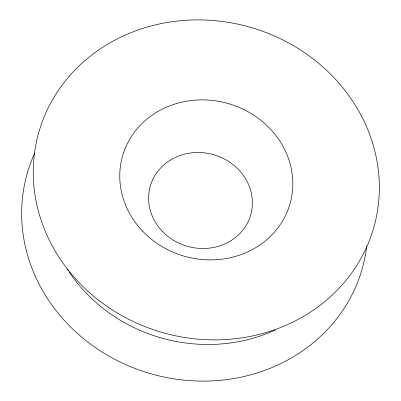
<?xml version="1.0" encoding="UTF-8"?>
<svg xmlns="http://www.w3.org/2000/svg" width="401" height="401" viewBox="0 0 401 401"><rect width="100%" height="100%" fill="white"/><g stroke="black" fill="none" stroke-linecap="round" stroke-linejoin="round"><path stroke-width="0.6" d="M366.765 245.863A174.129 158.826 15.7 0 1 151.924 374.068A174.129 158.826 15.7 0 1 34.797 152.931M275.427 329.913A156.716 142.941 15.7 0 1 69.157 271.978M68.476 270.951A156.716 142.941 15.7 0 1 67.468 269.402M162.42 231.397A52.24 47.649 15.7 0 0 250.099 216.861A52.24 47.649 15.7 0 0 188.981 153.242A52.24 47.649 15.7 0 0 162.42 231.397M79.363 282.885A174.129 158.826 15.7 0 0 371.627 234.42A174.129 158.826 15.7 0 0 167.894 22.356A174.129 158.826 15.7 0 0 79.363 282.885M142.826 231.382A87.062 79.413 15.7 0 0 288.961 207.152A87.062 79.413 15.7 0 0 187.097 101.122A87.062 79.413 15.7 0 0 142.826 231.382"/></g></svg>
